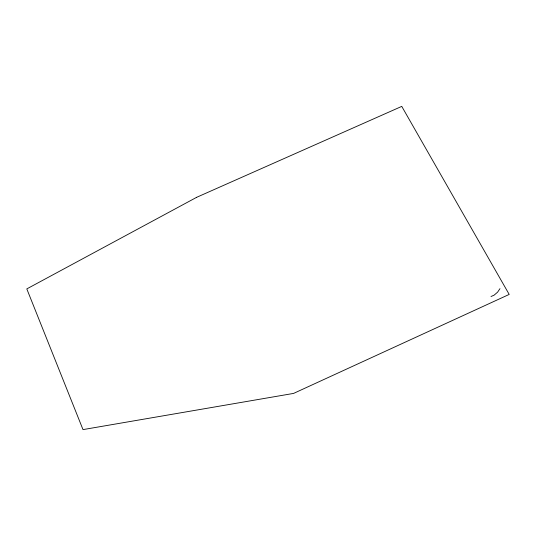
<?xml version="1.0" encoding="UTF-8"?>
<svg xmlns="http://www.w3.org/2000/svg" width="536" height="536" viewBox="0 0 536 536"><rect width="100%" height="100%" fill="white"/><g stroke="black" fill="none" stroke-linecap="round" stroke-linejoin="round"><path stroke-width="0.8" d="M499.967 288.656L497.622 292.127L494.098 295.182L490.996 296.509M196.658 197.315L26.8 288.904L83 429.611L293.567 393.417L509.2 294.425L401.759 106.389L196.658 197.315"/></g></svg>
